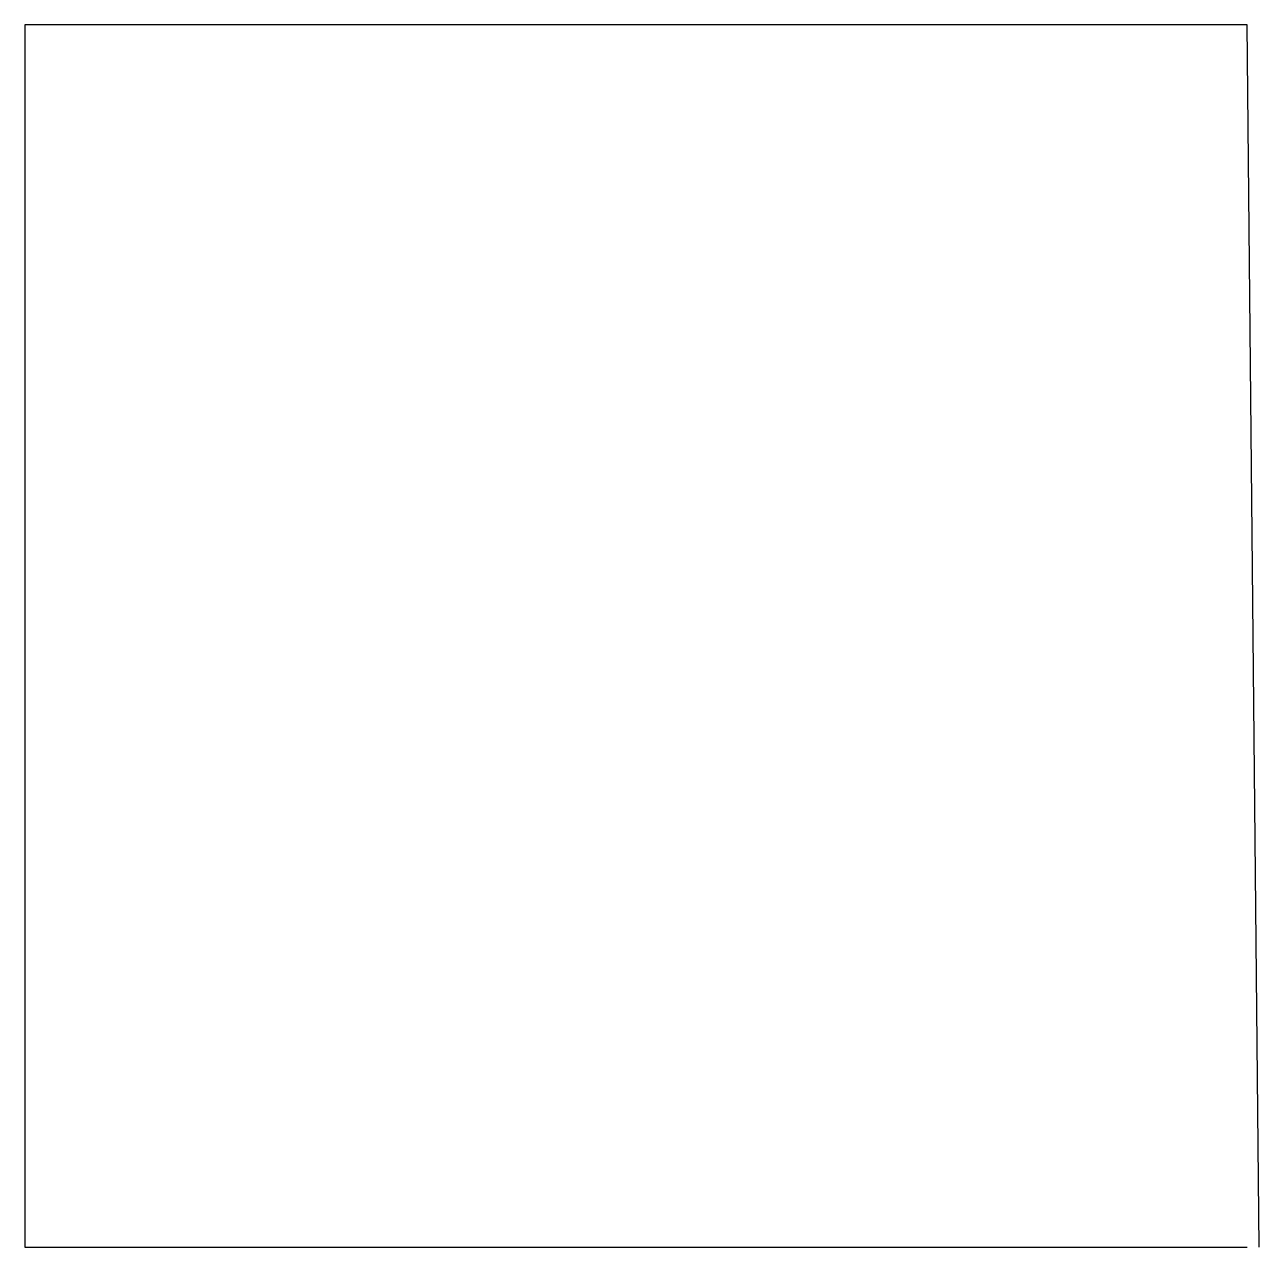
# Model space of a CAD drawing. Header units: metres. Extents: x 0 to 10.1, y 0 to 10.
import ezdxf

# ---------------------------------------------------------------- set-up
doc = ezdxf.new("R2010")
doc.units = ezdxf.units.M
doc.layers.add('OUTLINE', color=7, linetype='Continuous')

msp = doc.modelspace()

# ---------------------------------------------------------------- linework, layer by layer
at = {"layer": 'OUTLINE'}
for p, q in [((10, 10), (0, 10)), ((0, 10), (0, 0)), ((10.1, 0), (10, 10)), ((0, 0), (10, 0))]:
    msp.add_line(p, q, dxfattribs=at)

doc.saveas('drawing.dxf')
